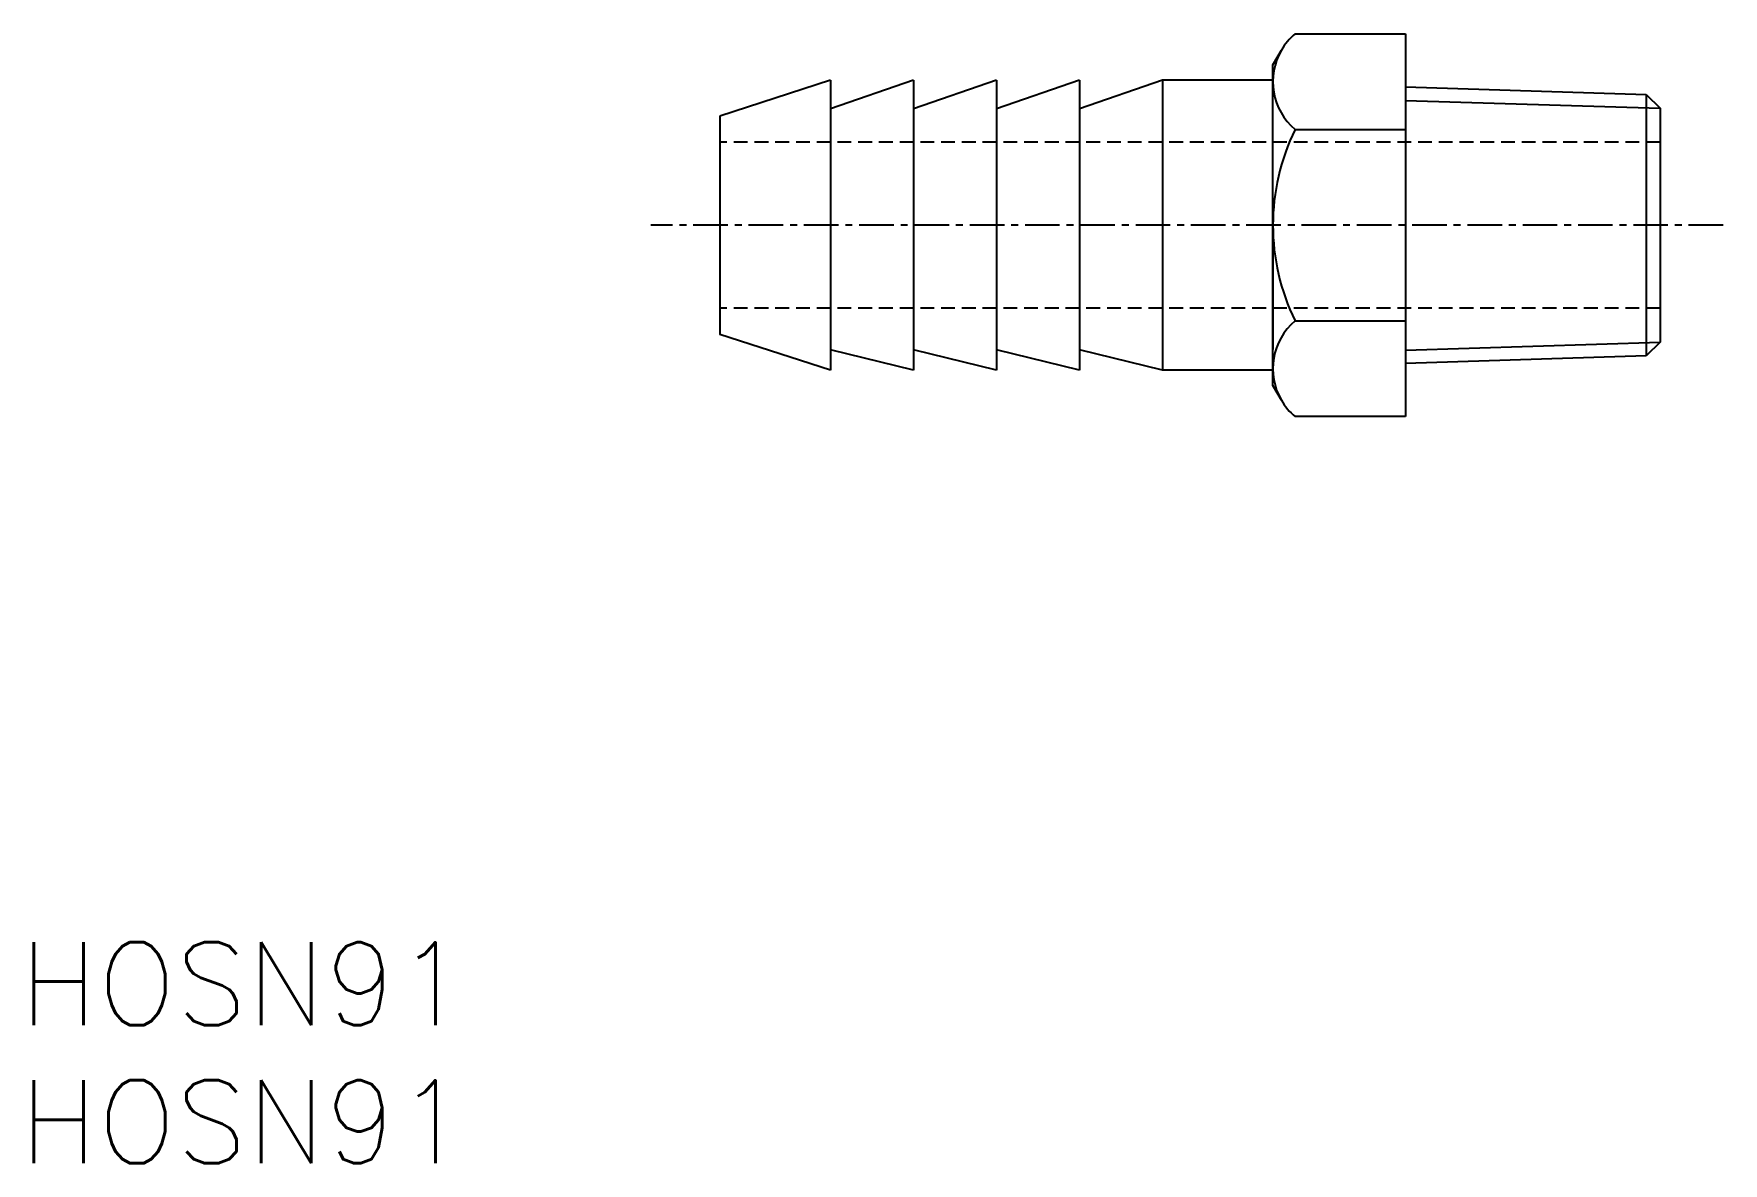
# Model space of a CAD drawing. Extents: x 0.5 to 61.6, y 0 to 40.9.
import ezdxf

# ---------------------------------------------------------------- set-up
doc = ezdxf.new("R2010")
doc.units = 0
doc.linetypes.add('CENTER', pattern=[2, 1.25, -0.25, 0.25, -0.25])
doc.linetypes.add('DASHED', pattern=[0.75, 0.5, -0.25])
doc.layers.get('0').update_dxf_attribs({"linetype": 'CONTINUOUS'})
doc.layers.add('CENTER', color=1, linetype='CENTER')
doc.styles.get("Standard").update_dxf_attribs({"font": 'txt.shx'})

# ---------------------------------------------------------------- blocks, each defined once
blk = doc.blocks.new('*U5')
at = {"color": 7, "linetype": 'CONTINUOUS'}
blk.add_text('HOSN91', height=3, dxfattribs=at).set_placement((0, 0))
blk = doc.blocks.new('*U6')
at = {"color": 7, "linetype": 'CONTINUOUS'}
blk.add_text('HOSN91', height=3, dxfattribs=at).set_placement((0, 5))

msp = doc.modelspace()

# ---------------------------------------------------------------- linework, layer by layer
at = {"color": 7, "linetype": 'CONTINUOUS'}
for p, q in [((46.133, 40.874), (50.133, 40.874)), ((50.133, 40.874), (50.133, 27.018)), ((45.333, 39.751), (45.638, 40.279)), ((45.333, 28.14), (45.333, 39.751)), ((29.333, 39.196), (25.333, 37.896)), ((29.333, 39.196), (29.333, 28.696)), ((32.333, 39.196), (29.333, 38.155)), ((32.333, 39.196), (32.333, 28.696)), ((35.333, 39.196), (32.333, 38.155)), ((35.333, 39.196), (35.333, 28.696)), ((38.333, 39.196), (35.333, 38.155)), ((41.333, 39.196), (38.333, 38.155)), ((38.333, 39.196), (38.333, 28.696)), ((41.333, 39.196), (41.333, 28.696)), ((45.333, 39.196), (41.333, 39.196)), ((45.333, 38.446), (45.333, 38.696)), ((45.333, 33.946), (45.333, 38.696)), ((50.133, 38.949), (58.833, 38.677)), ((58.833, 38.677), (58.833, 29.215)), ((58.833, 38.677), (59.333, 38.177)), ((25.333, 37.896), (25.333, 29.996)), ((59.333, 38.177), (59.333, 29.715)), ((46.133, 37.41), (50.133, 37.41)), ((45.333, 33.946), (45.333, 29.446)), ((29.333, 28.696), (25.333, 29.996)), ((46.133, 30.482), (50.133, 30.482)), ((32.333, 28.696), (29.333, 29.437)), ((35.333, 28.696), (32.333, 29.437)), ((38.333, 28.696), (35.333, 29.437)), ((41.333, 28.696), (38.333, 29.437)), ((59.333, 29.715), (58.833, 29.215)), ((58.833, 29.215), (50.133, 28.943)), ((45.333, 28.696), (41.333, 28.696)), ((45.638, 27.612), (45.333, 28.14)), ((50.133, 27.018), (46.133, 27.018))]:
    msp.add_line(p, q, dxfattribs=at)
at = {"color": 3}
for p, q in [((50.133, 38.464), (59.333, 38.177)), ((50.133, 29.427), (59.333, 29.715))]:
    msp.add_line(p, q, dxfattribs=at)
at = {"color": 3, "linetype": 'DASHED'}
for p, q in [((59.333, 36.946), (25.333, 36.946)), ((59.333, 30.946), (25.333, 30.946))]:
    msp.add_line(p, q, dxfattribs=at)
at = {"color": 7, "linetype": 'CONTINUOUS'}
for centre, radius, start, end in [((47.608, 39.142), 2.275, 130.41744, 150), ((47.608, 39.142), 2.275, 150, 229.58256), ((53.233, 33.946), 7.9, 153.99218, 206.00782), ((47.608, 28.75), 2.275, 130.41744, 210), ((47.608, 28.75), 2.275, 210, 229.58256)]:
    msp.add_arc(centre, radius, start, end, dxfattribs=at)
at = {"layer": 'CENTER', "color": 1}
msp.add_line((61.619, 33.946), (22.833, 33.946), dxfattribs=at)

# ---------------------------------------------------------------- block references
at = {"color": 7, "linetype": 'CONTINUOUS'}
for name in ['*U6', '*U5']:
    msp.add_blockref(name, (0, 0), dxfattribs=at)

doc.saveas('drawing.dxf')
